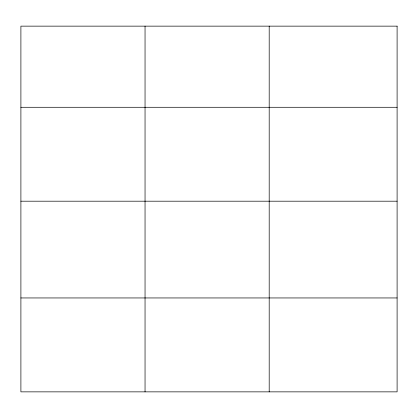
<?xml version="1.0" encoding="UTF-8"?>
<svg xmlns="http://www.w3.org/2000/svg" width="418" height="418" viewBox="0 0 418 418"><rect width="100%" height="100%" fill="white"/><g stroke="black" fill="none" stroke-linecap="round" stroke-linejoin="round"><path stroke-width="0.63" d="M20.9 107.285L397.1 107.285M20.9 201.194L397.1 201.194M20.9 297.95L397.1 297.95M269.192 26.141L269.192 391.859M145.046 26.141L145.046 391.859M397.1 26.141L20.9 26.141L20.9 391.859L397.1 391.859L397.1 26.141"/></g></svg>
